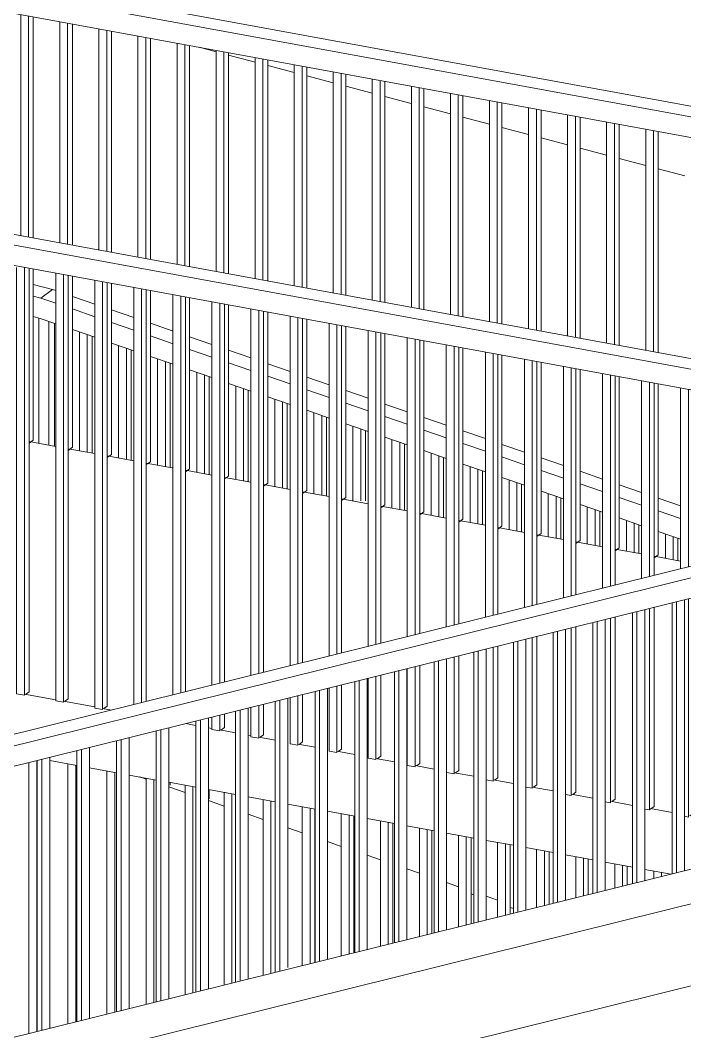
# Model space of a CAD drawing. Header units: metres. Extents: x 40 to 358, y -13 to 19.
# Drawn here: x 77.764 to 79.221, y -1.65 to 0.567 of the extents above; entities that cross this region are included whole.
import ezdxf

# ---------------------------------------------------------------- set-up
doc = ezdxf.new("R2010")
doc.units = ezdxf.units.M
for name, color, linetype, lineweight in [('A-BRND', 11, 'Continuous', 5), ('A-MURO', 113, 'Continuous', 9), ('A-PISO', 51, 'Continuous', 9), ('A-PISO-RAMP', 51, 'Continuous', 5)]:
    doc.layers.add(name, color=color, linetype=linetype, lineweight=lineweight)

# ---------------------------------------------------------------- blocks, each defined once
blk = doc.blocks.new('Railing - 20-V30-Axonometria')
at = {"layer": 'A-BRND'}
for p, q in [((80.933, -0.2784), (80.933, -0.8721)), ((80.9429, -0.8697), (80.9429, -0.2759)), ((80.9603, -0.8654), (80.9603, -0.2716))]:
    blk.add_line(p, q, dxfattribs=at)
blk = doc.blocks.new('Railing - 20-V32-Axonometria')
at = {"layer": 'A-BRND'}
for p, q in [((78.3233, -0.9257), (78.3233, -1.5195)), ((78.3331, -1.517), (78.3331, -0.9233)), ((78.3505, -1.5091), (78.3505, -0.9189))]:
    blk.add_line(p, q, dxfattribs=at)
blk = doc.blocks.new('Railing - Railing-1126174-Axonometria')
for name, p in [('Railing - 20-V30-Axonometria', (-1.7398, -0.4315)), ('Railing - 20-V30-Axonometria', (-1.8268, -0.4531)), ('Railing - 20-V30-Axonometria', (-1.9138, -0.4747)), ('Railing - 20-V30-Axonometria', (-2.0008, -0.4963)), ('Railing - 20-V30-Axonometria', (-2.0878, -0.5179)), ('Railing - 20-V30-Axonometria', (-2.1748, -0.5394)), ('Railing - 20-V30-Axonometria', (-2.2618, -0.561)), ('Railing - 20-V30-Axonometria', (-2.3487, -0.5826)), ('Railing - 20-V30-Axonometria', (-2.4357, -0.6042)), ('Railing - 20-V30-Axonometria', (-2.5227, -0.6257)), ('Railing - 20-V32-Axonometria', (0, 0)), ('Railing - 20-V30-Axonometria', (-2.6967, -0.6689)), ('Railing - 20-V30-Axonometria', (-2.7837, -0.6905)), ('Railing - 20-V30-Axonometria', (-2.8707, -0.712)), ('Railing - 20-V30-Axonometria', (-2.9577, -0.7336)), ('Railing - 20-V30-Axonometria', (-3.0447, -0.7552)), ('Railing - 20-V30-Axonometria', (-3.1317, -0.7768))]:
    blk.add_blockref(name, p)
blk = doc.blocks.new('Top Rail Type - Top Rail_Internal_-1126757-Axonometria')
at = {"layer": 'A-BRND'}
for p, q in [((73.761, -1.9872), (81.0258, -0.1853)), ((81.025, -0.2106), (73.7857, -2.0062)), ((81.025, -0.2556), (73.8298, -2.0403))]:
    blk.add_line(p, q, dxfattribs=at)
blk = doc.blocks.new('Ramp - Ramp-1224626-Axonometria')
at = {"layer": 'A-PISO-RAMP'}
for p, q in [((77.8418, -0.3669), (77.7836, -0.3563)), ((77.9274, -0.3826), (77.8693, -0.372)), ((78.0131, -0.3983), (77.9549, -0.3877)), ((78.0971, -0.4138), (78.0405, -0.4034)), ((78.1843, -0.4298), (78.1261, -0.4191)), ((78.2699, -0.4455), (78.2118, -0.4348)), ((78.3556, -0.4612), (78.2974, -0.4505)), ((78.4412, -0.4769), (78.383, -0.4662)), ((78.5268, -0.4926), (78.4686, -0.4819)), ((78.6124, -0.5083), (78.5543, -0.4976)), ((78.6981, -0.524), (78.6399, -0.5134)), ((78.7837, -0.5397), (78.7255, -0.5291)), ((78.8693, -0.5554), (78.8111, -0.5448)), ((78.9549, -0.5712), (78.8968, -0.5605)), ((79.0406, -0.5869), (78.9824, -0.5762)), ((79.1262, -0.6026), (79.068, -0.5919)), ((79.2118, -0.6183), (79.1536, -0.6076)), ((77.7733, -0.9098), (77.8418, -0.9223)), ((77.8589, -0.9254), (77.9274, -0.9379)), ((77.9446, -0.9411), (77.9642, -0.9447)), ((78.1269, -0.9744), (78.1493, -0.9785)), ((78.1766, -0.9835), (78.1843, -0.9849)), ((78.2014, -0.988), (78.2363, -0.9944)), ((78.2635, -0.9994), (78.2699, -1.0006)), ((78.2871, -1.0037), (78.3233, -1.0103)), ((78.3727, -1.0193), (78.4103, -1.0262)), ((78.4583, -1.035), (78.4973, -1.0421)), ((77.8883, -1.0661), (77.8286, -1.0551)), ((78.5439, -1.0507), (78.5842, -1.058)), ((77.9753, -1.082), (77.9156, -1.071)), ((78.6296, -1.0663), (78.6712, -1.0739)), ((78.7152, -1.082), (78.7582, -1.0898)), ((78.0623, -1.0979), (78.0026, -1.087)), ((78.0398, -1.0959), (78.0263, -1.0913)), ((78.1493, -1.1138), (78.0896, -1.1029)), ((78.8008, -1.0976), (78.8452, -1.1057)), ((78.1254, -1.1254), (78.0896, -1.1131)), ((78.2363, -1.1297), (78.1766, -1.1188)), ((78.8864, -1.1133), (78.9322, -1.1217)), ((78.9721, -1.1289), (79.0192, -1.1376)), ((78.2111, -1.1549), (78.1766, -1.143)), ((78.3233, -1.1456), (78.2635, -1.1347)), ((78.4103, -1.1615), (78.3505, -1.1506)), ((79.0577, -1.1446), (79.1062, -1.1535)), ((78.2967, -1.1844), (78.2635, -1.173)), ((78.4973, -1.1774), (78.4375, -1.1665)), ((79.1456, -1.1607), (79.1932, -1.1694)), ((78.5842, -1.1933), (78.5245, -1.1824)), ((78.3823, -1.2139), (78.3505, -1.2029)), ((78.6712, -1.2092), (78.6115, -1.1983)), ((78.7582, -1.2251), (78.6985, -1.2142)), ((78.4679, -1.2434), (78.4375, -1.2329)), ((78.8452, -1.241), (78.7855, -1.2301)), ((78.5536, -1.2729), (78.5245, -1.2629)), ((78.9322, -1.2569), (78.8725, -1.246)), ((79.0192, -1.2728), (78.9595, -1.2619)), ((79.1062, -1.2887), (79.0465, -1.2778)), ((78.6392, -1.3023), (78.6115, -1.2928)), ((79.1909, -1.3042), (79.1335, -1.2937)), ((78.7248, -1.3318), (78.6985, -1.3228)), ((78.8104, -1.3613), (78.7855, -1.3527))]:
    blk.add_line(p, q, dxfattribs=at)
blk = doc.blocks.new('Railing - 20-V214-Axonometria')
at = {"layer": 'A-BRND'}
for p, q in [((79.1784, -0.6121), (79.1784, -0.5585)), ((79.1955, -0.6153), (79.1955, -0.5644)), ((79.2058, -0.6172), (79.2058, -0.568))]:
    blk.add_line(p, q, dxfattribs=at)
blk = doc.blocks.new('Railing - 20-V215-Axonometria')
at = {"layer": 'A-BRND'}
for p, q in [((79.0928, -0.5964), (79.0928, -0.5291)), ((79.1099, -0.5996), (79.1099, -0.535)), ((79.1202, -0.6015), (79.1202, -0.5385))]:
    blk.add_line(p, q, dxfattribs=at)
blk = doc.blocks.new('Railing - 20-V216-Axonometria')
at = {"layer": 'A-BRND'}
for p, q in [((79.0071, -0.5807), (79.0071, -0.4996)), ((79.0243, -0.5839), (79.0243, -0.5055)), ((79.0346, -0.5858), (79.0346, -0.509))]:
    blk.add_line(p, q, dxfattribs=at)
blk = doc.blocks.new('Railing - 20-V217-Axonometria')
at = {"layer": 'A-BRND'}
for p, q in [((78.9215, -0.565), (78.9215, -0.4701)), ((78.9386, -0.5682), (78.9386, -0.476)), ((78.949, -0.5701), (78.949, -0.4795))]:
    blk.add_line(p, q, dxfattribs=at)
blk = doc.blocks.new('Railing - 20-V218-Axonometria')
at = {"layer": 'A-BRND'}
for p, q in [((78.8359, -0.5493), (78.8359, -0.4406)), ((78.853, -0.5525), (78.853, -0.4465)), ((78.8633, -0.5543), (78.8633, -0.45)), ((78.8379, -1.3771), (78.8452, -1.3796))]:
    blk.add_line(p, q, dxfattribs=at)
blk = doc.blocks.new('Railing - 20-V219-Axonometria')
at = {"layer": 'A-BRND'}
for p, q in [((78.7503, -0.5336), (78.7503, -0.4111)), ((78.7674, -0.5367), (78.7674, -0.417)), ((78.7777, -0.5386), (78.7777, -0.4206)), ((78.7523, -1.3476), (78.7582, -1.3496))]:
    blk.add_line(p, q, dxfattribs=at)
blk = doc.blocks.new('Railing - 20-V220-Axonometria')
at = {"layer": 'A-BRND'}
for p, q in [((78.6646, -0.5179), (78.6646, -0.3816)), ((78.6818, -0.521), (78.6818, -0.3875)), ((78.6921, -0.5229), (78.6921, -0.3911))]:
    blk.add_line(p, q, dxfattribs=at)
blk = doc.blocks.new('Railing - 20-V221-Axonometria')
at = {"layer": 'A-BRND'}
for p, q in [((78.579, -0.5022), (78.579, -0.3521)), ((78.5961, -0.5053), (78.5961, -0.358)), ((78.6065, -0.5072), (78.6065, -0.3616))]:
    blk.add_line(p, q, dxfattribs=at)
blk = doc.blocks.new('Railing - 20-V222-Axonometria')
at = {"layer": 'A-BRND'}
for p, q in [((78.4934, -0.4861), (78.4934, -0.3226)), ((78.5105, -0.4861), (78.5105, -0.3285)), ((78.5208, -0.4861), (78.5208, -0.3321))]:
    blk.add_line(p, q, dxfattribs=at)
blk = doc.blocks.new('Railing - 20-V223-Axonometria')
at = {"layer": 'A-BRND'}
for p, q in [((78.4078, -0.4708), (78.4078, -0.2932)), ((78.4249, -0.4739), (78.4249, -0.2991)), ((78.4352, -0.4758), (78.4352, -0.3026))]:
    blk.add_line(p, q, dxfattribs=at)
blk = doc.blocks.new('Railing - 20-V224-Axonometria')
at = {"layer": 'A-BRND'}
for p, q in [((78.3221, -0.4551), (78.3221, -0.2637)), ((78.3393, -0.4582), (78.3393, -0.2696)), ((78.3496, -0.4601), (78.3496, -0.2731))]:
    blk.add_line(p, q, dxfattribs=at)
blk = doc.blocks.new('Railing - 20-V225-Axonometria')
at = {"layer": 'A-BRND'}
for p, q in [((78.2365, -0.4393), (78.2365, -0.2342)), ((78.2536, -0.4425), (78.2536, -0.2401)), ((78.264, -0.4444), (78.264, -0.2436)), ((78.264, -1.1684), (78.264, -1.1347))]:
    blk.add_line(p, q, dxfattribs=at)
blk = doc.blocks.new('Railing - 20-V226-Axonometria')
at = {"layer": 'A-BRND'}
for p, q in [((78.1509, -0.4236), (78.1509, -0.2047)), ((78.168, -0.4268), (78.168, -0.2106)), ((78.1783, -0.4287), (78.1783, -0.2142)), ((78.1783, -1.1389), (78.1783, -1.1191))]:
    blk.add_line(p, q, dxfattribs=at)
blk = doc.blocks.new('Railing - 20-V227-Axonometria')
at = {"layer": 'A-BRND'}
for p, q in [((78.0653, -0.4079), (78.0653, -0.1752)), ((78.0824, -0.4111), (78.0824, -0.1811)), ((78.0927, -0.413), (78.0927, -0.1847)), ((78.0927, -1.1094), (78.0927, -1.1034))]:
    blk.add_line(p, q, dxfattribs=at)
blk = doc.blocks.new('Railing - 20-V228-Axonometria')
at = {"layer": 'A-BRND'}
for p, q in [((77.9796, -0.3922), (77.9796, -0.1457)), ((77.9968, -0.3954), (77.9968, -0.1516)), ((78.0071, -0.3973), (78.0071, -0.1552))]:
    blk.add_line(p, q, dxfattribs=at)
blk = doc.blocks.new('Railing - 20-V229-Axonometria')
at = {"layer": 'A-BRND'}
for p, q in [((77.894, -0.3765), (77.894, -0.1162)), ((77.9111, -0.3796), (77.9111, -0.1221)), ((77.9215, -0.3815), (77.9215, -0.1257))]:
    blk.add_line(p, q, dxfattribs=at)
blk = doc.blocks.new('Railing - 20-V414-Axonometria')
at = {"layer": 'A-BRND'}
for p, q in [((77.7562, -0.9088), (77.7562, 0.0254)), ((77.7733, 0.0251), (77.7733, -0.9119)), ((77.7836, -0.9044), (77.7836, 0.0232)), ((77.7562, -0.9088), (77.7733, -0.9119)), ((77.7757, -0.9102), (77.7836, -0.9044))]:
    blk.add_line(p, q, dxfattribs=at)
blk = doc.blocks.new('Railing - 20-V415-Axonometria')
at = {"layer": 'A-BRND'}
for p, q in [((77.8418, -0.9245), (77.8418, 0.0125)), ((77.8589, 0.0094), (77.8589, -0.9276)), ((77.8693, -0.9201), (77.8693, 0.0075)), ((77.8418, -0.9245), (77.8589, -0.9276)), ((77.8614, -0.9259), (77.8693, -0.9201))]:
    blk.add_line(p, q, dxfattribs=at)
blk = doc.blocks.new('Railing - 20-V416-Axonometria')
at = {"layer": 'A-BRND'}
for p, q in [((77.9274, -0.9402), (77.9274, -0.0032)), ((77.9446, -0.0063), (77.9446, -0.9433)), ((77.9549, -0.9358), (77.9549, -0.0082)), ((77.9274, -0.9402), (77.9446, -0.9433)), ((77.947, -0.9415), (77.9549, -0.9358))]:
    blk.add_line(p, q, dxfattribs=at)
blk = doc.blocks.new('Railing - 20-V417-Axonometria')
at = {"layer": 'A-BRND'}
for p, q in [((78.0131, -0.9325), (78.0131, -0.0189)), ((78.0302, -0.022), (78.0302, -0.9283)), ((78.0405, -0.9257), (78.0405, -0.0239))]:
    blk.add_line(p, q, dxfattribs=at)
blk = doc.blocks.new('Railing - 20-V418-Axonometria')
at = {"layer": 'A-BRND'}
for p, q in [((78.0987, -0.9113), (78.0987, -0.0346)), ((78.1158, -0.0377), (78.1158, -0.9071)), ((78.1261, -0.9045), (78.1261, -0.0396))]:
    blk.add_line(p, q, dxfattribs=at)
blk = doc.blocks.new('Railing - 20-V419-Axonometria')
at = {"layer": 'A-BRND'}
for p, q in [((78.1843, -0.8901), (78.1843, -0.0503)), ((78.2014, -0.0534), (78.2014, -0.8858)), ((78.2118, -0.8833), (78.2118, -0.0553)), ((78.1843, -0.9873), (78.1843, -0.9602)), ((78.2014, -0.9559), (78.2014, -0.9905)), ((78.2118, -0.983), (78.2118, -0.9534)), ((78.1843, -0.9873), (78.2014, -0.9905)), ((78.2041, -0.9885), (78.2118, -0.983))]:
    blk.add_line(p, q, dxfattribs=at)
blk = doc.blocks.new('Railing - 20-V420-Axonometria')
at = {"layer": 'A-BRND'}
for p, q in [((78.2699, -0.8688), (78.2699, -0.066)), ((78.2871, -0.0691), (78.2871, -0.8646)), ((78.2974, -0.862), (78.2974, -0.071)), ((78.2699, -1.003), (78.2699, -0.9389)), ((78.2871, -0.9347), (78.2871, -1.0062)), ((78.2974, -0.9987), (78.2974, -0.9321)), ((78.2699, -1.003), (78.2871, -1.0062)), ((78.2898, -1.0042), (78.2974, -0.9987))]:
    blk.add_line(p, q, dxfattribs=at)
blk = doc.blocks.new('Railing - 20-V421-Axonometria')
at = {"layer": 'A-BRND'}
for p, q in [((78.3556, -0.8476), (78.3556, -0.0817)), ((78.3727, -0.0849), (78.3727, -0.8433)), ((78.383, -0.8408), (78.383, -0.0868)), ((78.3556, -1.0187), (78.3556, -0.9177)), ((78.3727, -0.9134), (78.3727, -1.0219)), ((78.383, -1.0144), (78.383, -0.9109)), ((78.3556, -1.0187), (78.3727, -1.0219)), ((78.3755, -1.0199), (78.383, -1.0144))]:
    blk.add_line(p, q, dxfattribs=at)
blk = doc.blocks.new('Railing - 20-V422-Axonometria')
at = {"layer": 'A-BRND'}
for p, q in [((78.4412, -0.8263), (78.4412, -0.0974)), ((78.4583, -0.1006), (78.4583, -0.8221)), ((78.4686, -0.8195), (78.4686, -0.1025)), ((78.4412, -1.0344), (78.4412, -0.8965)), ((78.4583, -0.8922), (78.4583, -1.0376)), ((78.4686, -1.0301), (78.4686, -0.8896)), ((78.4412, -1.0344), (78.4583, -1.0376)), ((78.4612, -1.0355), (78.4686, -1.0301))]:
    blk.add_line(p, q, dxfattribs=at)
blk = doc.blocks.new('Railing - 20-V423-Axonometria')
at = {"layer": 'A-BRND'}
for p, q in [((78.5268, -0.8051), (78.5268, -0.1131)), ((78.5439, -0.1163), (78.5439, -0.8009)), ((78.5543, -0.7983), (78.5543, -0.1182)), ((78.5268, -1.0502), (78.5268, -0.8752)), ((78.5439, -0.871), (78.5439, -1.0533)), ((78.5543, -1.0458), (78.5543, -0.8684)), ((78.5268, -1.0502), (78.5439, -1.0533)), ((78.5468, -1.0512), (78.5543, -1.0458))]:
    blk.add_line(p, q, dxfattribs=at)
blk = doc.blocks.new('Railing - 20-V424-Axonometria')
at = {"layer": 'A-BRND'}
for p, q in [((78.6124, -0.7839), (78.6124, -0.1288)), ((78.6296, -0.132), (78.6296, -0.7796)), ((78.6399, -0.7771), (78.6399, -0.1339)), ((78.6124, -1.0659), (78.6124, -0.854)), ((78.6296, -0.8497), (78.6296, -1.069)), ((78.6399, -1.0615), (78.6399, -0.8472)), ((78.6325, -1.0669), (78.6399, -1.0615)), ((78.6124, -1.0659), (78.6296, -1.069))]:
    blk.add_line(p, q, dxfattribs=at)
blk = doc.blocks.new('Railing - 20-V425-Axonometria')
at = {"layer": 'A-BRND'}
for p, q in [((78.6981, -0.7626), (78.6981, -0.1446)), ((78.7152, -0.1477), (78.7152, -0.7584)), ((78.7255, -0.7558), (78.7255, -0.1496)), ((78.7152, -0.8285), (78.7152, -1.0847)), ((78.7255, -1.0772), (78.7255, -0.8259)), ((78.6985, -1.0817), (78.7152, -1.0847)), ((78.7182, -1.0825), (78.7255, -1.0772))]:
    blk.add_line(p, q, dxfattribs=at)
blk = doc.blocks.new('Railing - 20-V426-Axonometria')
at = {"layer": 'A-BRND'}
for p, q in [((78.7837, -0.7414), (78.7837, -0.1603)), ((78.8008, -0.1634), (78.8008, -0.7371)), ((78.8111, -0.7346), (78.8111, -0.1653)), ((78.8008, -0.8073), (78.8008, -1.1004)), ((78.8111, -1.0929), (78.8111, -0.8047)), ((78.7855, -1.0976), (78.8008, -1.1004)), ((78.8039, -1.0982), (78.8111, -1.0929))]:
    blk.add_line(p, q, dxfattribs=at)
blk = doc.blocks.new('Railing - 20-V427-Axonometria')
at = {"layer": 'A-BRND'}
for p, q in [((78.8693, -0.7202), (78.8693, -0.176)), ((78.8864, -0.1791), (78.8864, -0.7159)), ((78.8968, -0.7133), (78.8968, -0.181)), ((78.8864, -0.786), (78.8864, -1.1161)), ((78.8968, -1.1086), (78.8968, -0.7835)), ((78.8725, -1.1136), (78.8864, -1.1161)), ((78.8896, -1.1139), (78.8968, -1.1086))]:
    blk.add_line(p, q, dxfattribs=at)
blk = doc.blocks.new('Railing - 20-V428-Axonometria')
at = {"layer": 'A-BRND'}
for p, q in [((78.9549, -0.6989), (78.9549, -0.1917)), ((78.9721, -0.1948), (78.9721, -0.6947)), ((78.9824, -0.6921), (78.9824, -0.1967)), ((78.9721, -0.7648), (78.9721, -1.1318)), ((78.9824, -1.1244), (78.9824, -0.7622)), ((78.9595, -1.1295), (78.9721, -1.1318)), ((78.9753, -1.1295), (78.9824, -1.1244))]:
    blk.add_line(p, q, dxfattribs=at)
blk = doc.blocks.new('Railing - 20-V429-Axonometria')
at = {"layer": 'A-BRND'}
for p, q in [((79.0406, -0.6777), (79.0406, -0.2074)), ((79.0577, -0.2105), (79.0577, -0.6734)), ((79.068, -0.6709), (79.068, -0.2124)), ((79.0577, -0.7435), (79.0577, -1.1476)), ((79.068, -1.1401), (79.068, -0.741)), ((79.0465, -1.1455), (79.0577, -1.1476)), ((79.0609, -1.1452), (79.068, -1.1401))]:
    blk.add_line(p, q, dxfattribs=at)
blk = doc.blocks.new('Railing - 20-V430-Axonometria')
at = {"layer": 'A-BRND'}
for p, q in [((79.1262, -0.6564), (79.1262, -0.2231)), ((79.1433, -0.2262), (79.1433, -0.6522)), ((79.1536, -0.6496), (79.1536, -0.2281)), ((79.1433, -0.7223), (79.1433, -1.1633)), ((79.1536, -1.1558), (79.1536, -0.7197)), ((79.1335, -1.1615), (79.1433, -1.1633)), ((79.1433, -1.1633), (79.1456, -1.1616)), ((79.1466, -1.1609), (79.1536, -1.1558))]:
    blk.add_line(p, q, dxfattribs=at)
blk = doc.blocks.new('Railing - 20-V431-Axonometria')
at = {"layer": 'A-BRND'}
for p, q in [((79.2118, -0.6352), (79.2118, -0.2388)), ((79.2289, -0.242), (79.2289, -0.631)), ((79.2393, -0.6284), (79.2393, -0.2439)), ((79.2289, -0.7011), (79.2289, -1.179)), ((79.2393, -1.1715), (79.2393, -0.6985)), ((79.2323, -1.1765), (79.2393, -1.1715)), ((79.2204, -1.1774), (79.2289, -1.179))]:
    blk.add_line(p, q, dxfattribs=at)
blk = doc.blocks.new('Railing - 25-1748296-Axonometria')
at = {"layer": 'A-BRND'}
for p, q in [((77.805, -0.3602), (77.805, -0.0858)), ((77.8264, -0.3641), (77.8264, -0.0929)), ((77.8393, -0.3665), (77.8393, -0.0974))]:
    blk.add_line(p, q, dxfattribs=at)
blk = doc.blocks.new('Railing - Railing-1745435-Axonometria')
for name in ['Railing - 20-V414-Axonometria', 'Railing - 20-V415-Axonometria', 'Railing - 20-V416-Axonometria', 'Railing - 20-V417-Axonometria', 'Railing - 20-V418-Axonometria', 'Railing - 20-V419-Axonometria', 'Railing - 20-V420-Axonometria', 'Railing - 25-1748296-Axonometria', 'Railing - 20-V421-Axonometria', 'Railing - 20-V422-Axonometria', 'Railing - 20-V229-Axonometria', 'Railing - 20-V423-Axonometria', 'Railing - 20-V424-Axonometria', 'Railing - 20-V228-Axonometria', 'Railing - 20-V425-Axonometria', 'Railing - 20-V227-Axonometria', 'Railing - 20-V426-Axonometria', 'Railing - 20-V427-Axonometria', 'Railing - 20-V428-Axonometria', 'Railing - 20-V226-Axonometria', 'Railing - 20-V429-Axonometria', 'Railing - 20-V225-Axonometria', 'Railing - 20-V430-Axonometria', 'Railing - 20-V431-Axonometria', 'Railing - 20-V224-Axonometria', 'Railing - 20-V223-Axonometria', 'Railing - 20-V222-Axonometria', 'Railing - 20-V221-Axonometria', 'Railing - 20-V220-Axonometria', 'Railing - 20-V219-Axonometria', 'Railing - 20-V218-Axonometria', 'Railing - 20-V217-Axonometria', 'Railing - 20-V216-Axonometria', 'Railing - 20-V215-Axonometria', 'Railing - 20-V214-Axonometria']:
    blk.add_blockref(name, (0, 0))
blk = doc.blocks.new('Top Rail Type - Top Rail_Internal_-1746581-Axonometria')
at = {"layer": 'A-BRND'}
for p, q in [((76.4985, 0.3276), (80.2893, -0.3679)), ((80.2349, -0.3814), (76.4726, 0.3089)), ((80.1304, -0.4074), (76.4743, 0.2635)), ((77.7927, -0.012), (77.835, -0.0232)), ((77.8092, -0.0419), (77.7927, -0.0376)), ((77.835, -0.0232), (77.8092, -0.0419)), ((77.8418, -0.0532), (77.8092, -0.0419)), ((77.835, -0.0232), (77.8418, -0.0255)), ((77.8783, -0.0381), (77.9274, -0.055)), ((77.9274, -0.0827), (77.8783, -0.0657)), ((77.7927, -0.0825), (77.8076, -0.0865)), ((77.8076, -0.0865), (77.8418, -0.0983)), ((77.964, -0.0676), (78.0131, -0.0845)), ((78.0131, -0.1121), (77.964, -0.0952)), ((78.0496, -0.0971), (78.0971, -0.1135)), ((77.8783, -0.1108), (77.9274, -0.1277)), ((78.0971, -0.1411), (78.0496, -0.1247)), ((78.1352, -0.1266), (78.1843, -0.1435)), ((77.964, -0.1403), (78.0131, -0.1572)), ((78.1843, -0.1711), (78.1352, -0.1542)), ((78.0496, -0.1698), (78.0971, -0.1862)), ((78.2208, -0.1561), (78.2699, -0.173)), ((78.1352, -0.1993), (78.1843, -0.2162)), ((78.2699, -0.2006), (78.2208, -0.1837)), ((78.3065, -0.1856), (78.3556, -0.2025)), ((78.3556, -0.2301), (78.3065, -0.2132)), ((78.3921, -0.215), (78.4412, -0.232)), ((78.2208, -0.2288), (78.2699, -0.2457)), ((78.4412, -0.2596), (78.3921, -0.2427)), ((78.3065, -0.2583), (78.3556, -0.2752)), ((78.4777, -0.2445), (78.5268, -0.2614)), ((78.3921, -0.2878), (78.4412, -0.3047)), ((78.5268, -0.2891), (78.4777, -0.2722)), ((78.5633, -0.274), (78.6124, -0.2909)), ((78.6124, -0.3185), (78.5633, -0.3016)), ((78.649, -0.3035), (78.6981, -0.3204)), ((78.4777, -0.3172), (78.5268, -0.3342)), ((78.6981, -0.348), (78.649, -0.3311)), ((78.5633, -0.3467), (78.6124, -0.3636)), ((78.7346, -0.333), (78.7837, -0.3499)), ((78.649, -0.3762), (78.6981, -0.3931)), ((78.7837, -0.3775), (78.7346, -0.3606)), ((78.8202, -0.3625), (78.8693, -0.3794)), ((78.8693, -0.407), (78.8202, -0.3901)), ((78.9058, -0.392), (78.9549, -0.4089)), ((78.7346, -0.4057), (78.7837, -0.4226)), ((78.9549, -0.4365), (78.9058, -0.4196)), ((78.8202, -0.4352), (78.8693, -0.4521)), ((78.9915, -0.4215), (79.0406, -0.4384)), ((78.9058, -0.4647), (78.9549, -0.4816)), ((79.0406, -0.466), (78.9915, -0.4491)), ((79.0771, -0.4509), (79.1262, -0.4678)), ((79.1262, -0.4955), (79.0771, -0.4786)), ((79.1627, -0.4804), (79.2118, -0.4973)), ((78.9915, -0.4942), (79.0406, -0.5111)), ((79.2118, -0.525), (79.1627, -0.5081)), ((79.0771, -0.5237), (79.1262, -0.5406)), ((79.1627, -0.5531), (79.2118, -0.5701))]:
    blk.add_line(p, q, dxfattribs=at)
blk = doc.blocks.new('Railing - 20-V503-Axonometria')
at = {"layer": 'A-BRND'}
for p, q in [((79.1353, -0.1562), (79.1353, 0.3281)), ((79.1524, -0.1594), (79.1524, 0.3249)), ((79.1627, -0.1612), (79.1627, 0.3231)), ((79.1627, -0.6046), (79.1627, -0.2298)), ((79.1536, -0.6112), (79.1627, -0.6046))]:
    blk.add_line(p, q, dxfattribs=at)
blk = doc.blocks.new('Railing - 20-V504-Axonometria')
at = {"layer": 'A-BRND'}
for p, q in [((79.0496, -0.1405), (79.0496, 0.3438)), ((79.0668, -0.1436), (79.0668, 0.3407)), ((79.0771, -0.1455), (79.0771, 0.3388)), ((79.0771, -0.5889), (79.0771, -0.2141)), ((79.068, -0.5955), (79.0771, -0.5889))]:
    blk.add_line(p, q, dxfattribs=at)
blk = doc.blocks.new('Railing - 20-V505-Axonometria')
at = {"layer": 'A-BRND'}
for p, q in [((78.964, -0.1248), (78.964, 0.3595)), ((78.9811, -0.1279), (78.9811, 0.3564)), ((78.9915, -0.1298), (78.9915, 0.3545)), ((78.9915, -0.5732), (78.9915, -0.1984)), ((78.9824, -0.5797), (78.9915, -0.5732))]:
    blk.add_line(p, q, dxfattribs=at)
blk = doc.blocks.new('Railing - 20-V506-Axonometria')
at = {"layer": 'A-BRND'}
for p, q in [((78.8784, -0.1091), (78.8784, 0.3752)), ((78.8955, -0.1122), (78.8955, 0.3721)), ((78.9058, -0.1141), (78.9058, 0.3702)), ((78.9058, -0.5575), (78.9058, -0.1827)), ((78.8968, -0.564), (78.9058, -0.5575))]:
    blk.add_line(p, q, dxfattribs=at)
blk = doc.blocks.new('Railing - 20-V507-Axonometria')
at = {"layer": 'A-BRND'}
for p, q in [((78.7928, -0.0934), (78.7928, 0.3909)), ((78.8099, -0.0965), (78.8099, 0.3878)), ((78.8202, -0.0984), (78.8202, 0.3859)), ((78.8202, -0.5417), (78.8202, -0.167)), ((78.8111, -0.5483), (78.8202, -0.5417))]:
    blk.add_line(p, q, dxfattribs=at)
blk = doc.blocks.new('Railing - 20-V508-Axonometria')
at = {"layer": 'A-BRND'}
for p, q in [((78.7071, -0.0777), (78.7071, 0.4066)), ((78.7243, -0.0808), (78.7243, 0.4035)), ((78.7346, -0.0827), (78.7346, 0.4016)), ((78.7346, -0.526), (78.7346, -0.1513)), ((78.7255, -0.5326), (78.7346, -0.526))]:
    blk.add_line(p, q, dxfattribs=at)
blk = doc.blocks.new('Railing - 20-V509-Axonometria')
at = {"layer": 'A-BRND'}
for p, q in [((78.6215, -0.0619), (78.6215, 0.4223)), ((78.6386, -0.0651), (78.6386, 0.4192)), ((78.649, -0.067), (78.649, 0.4173)), ((78.649, -0.5103), (78.649, -0.1355)), ((78.6399, -0.5169), (78.649, -0.5103))]:
    blk.add_line(p, q, dxfattribs=at)
blk = doc.blocks.new('Railing - 20-V510-Axonometria')
at = {"layer": 'A-BRND'}
for p, q in [((78.5359, -0.0462), (78.5359, 0.4381)), ((78.553, -0.0494), (78.553, 0.4349)), ((78.5633, -0.0513), (78.5633, 0.433)), ((78.5633, -0.4946), (78.5633, -0.1198)), ((78.5543, -0.5012), (78.5633, -0.4946))]:
    blk.add_line(p, q, dxfattribs=at)
blk = doc.blocks.new('Railing - 20-V511-Axonometria')
at = {"layer": 'A-BRND'}
for p, q in [((78.4503, -0.0305), (78.4503, 0.4538)), ((78.4674, -0.0337), (78.4674, 0.4506)), ((78.4777, -0.0356), (78.4777, 0.4487)), ((78.4777, -0.4789), (78.4777, -0.1041)), ((78.4686, -0.4855), (78.4777, -0.4789))]:
    blk.add_line(p, q, dxfattribs=at)
blk = doc.blocks.new('Railing - 20-V512-Axonometria')
at = {"layer": 'A-BRND'}
for p, q in [((78.3646, -0.0148), (78.3646, 0.4695)), ((78.3818, -0.018), (78.3818, 0.4663)), ((78.3921, -0.0199), (78.3921, 0.4644)), ((78.3921, -0.4632), (78.3921, -0.0884)), ((78.383, -0.4698), (78.3921, -0.4632))]:
    blk.add_line(p, q, dxfattribs=at)
blk = doc.blocks.new('Railing - 20-V513-Axonometria')
at = {"layer": 'A-BRND'}
for p, q in [((78.279, 0.0009), (78.279, 0.4852)), ((78.2961, -0.0022), (78.2961, 0.482)), ((78.3065, -0.0041), (78.3065, 0.4801)), ((78.3065, -0.4475), (78.3065, -0.0727)), ((78.2974, -0.4541), (78.3065, -0.4475))]:
    blk.add_line(p, q, dxfattribs=at)
blk = doc.blocks.new('Railing - 20-V514-Axonometria')
at = {"layer": 'A-BRND'}
for p, q in [((78.1934, 0.0166), (78.1934, 0.5009)), ((78.2105, 0.0135), (78.2105, 0.4978)), ((78.2208, 0.0116), (78.2208, 0.4959)), ((78.2208, -0.4318), (78.2208, -0.057)), ((78.2118, -0.4383), (78.2208, -0.4318))]:
    blk.add_line(p, q, dxfattribs=at)
blk = doc.blocks.new('Railing - 20-V515-Axonometria')
at = {"layer": 'A-BRND'}
for p, q in [((78.1078, 0.0323), (78.1078, 0.5166)), ((78.1249, 0.0292), (78.1249, 0.5135)), ((78.1352, 0.0273), (78.1352, 0.5116)), ((78.1352, -0.4161), (78.1352, -0.0413)), ((78.1261, -0.4226), (78.1352, -0.4161))]:
    blk.add_line(p, q, dxfattribs=at)
blk = doc.blocks.new('Railing - 20-V516-Axonometria')
at = {"layer": 'A-BRND'}
for p, q in [((78.0221, 0.048), (78.0221, 0.5323)), ((78.0393, 0.0449), (78.0393, 0.5292)), ((78.0496, 0.043), (78.0496, 0.5273)), ((78.0496, -0.4004), (78.0496, -0.0256)), ((78.0405, -0.4069), (78.0496, -0.4004))]:
    blk.add_line(p, q, dxfattribs=at)
blk = doc.blocks.new('Railing - 20-V517-Axonometria')
at = {"layer": 'A-BRND'}
for p, q in [((77.9365, 0.0637), (77.9365, 0.548)), ((77.9536, 0.0606), (77.9536, 0.5449)), ((77.964, 0.0587), (77.964, 0.543)), ((77.964, -0.3846), (77.964, -0.0099)), ((77.9549, -0.3912), (77.964, -0.3846))]:
    blk.add_line(p, q, dxfattribs=at)
blk = doc.blocks.new('Railing - 20-V518-Axonometria')
at = {"layer": 'A-BRND'}
for p, q in [((77.8509, 0.0794), (77.8509, 0.5637)), ((77.868, 0.0763), (77.868, 0.5606)), ((77.8783, 0.0744), (77.8783, 0.5587)), ((77.8783, -0.3689), (77.8783, 0.0058)), ((77.8693, -0.3755), (77.8783, -0.3689))]:
    blk.add_line(p, q, dxfattribs=at)
blk = doc.blocks.new('Railing - 20-V519-Axonometria')
at = {"layer": 'A-BRND'}
for p, q in [((77.7653, 0.0952), (77.7653, 0.5794)), ((77.7824, 0.092), (77.7824, 0.5763)), ((77.7927, 0.0901), (77.7927, 0.5744)), ((77.7927, -0.3532), (77.7927, 0.0216)), ((77.7836, -0.3598), (77.7927, -0.3532))]:
    blk.add_line(p, q, dxfattribs=at)
blk = doc.blocks.new('Railing - 20-V742-Axonometria')
at = {"layer": 'A-BRND'}
for p, q in [((77.7829, -1.6535), (77.7829, -1.0597)), ((77.8001, -1.0555), (77.8001, -1.6492))]:
    blk.add_line(p, q, dxfattribs=at)
blk = doc.blocks.new('Railing - 20-V743-Axonometria')
at = {"layer": 'A-BRND'}
for p, q in [((77.8686, -1.6322), (77.8686, -1.0624)), ((77.8857, -1.0656), (77.8857, -1.628))]:
    blk.add_line(p, q, dxfattribs=at)
blk = doc.blocks.new('Railing - 20-V744-Axonometria')
at = {"layer": 'A-BRND'}
for p, q in [((77.9542, -1.611), (77.9542, -1.0781)), ((77.9713, -1.0812), (77.9713, -1.6068))]:
    blk.add_line(p, q, dxfattribs=at)
blk = doc.blocks.new('Railing - 20-V745-Axonometria')
at = {"layer": 'A-BRND'}
for p, q in [((78.0398, -1.5898), (78.0398, -1.0938)), ((78.0569, -1.0969), (78.0569, -1.5855))]:
    blk.add_line(p, q, dxfattribs=at)
blk = doc.blocks.new('Railing - 20-V746-Axonometria')
at = {"layer": 'A-BRND'}
for p, q in [((78.1254, -1.5685), (78.1254, -1.1094)), ((78.1426, -1.1125), (78.1426, -1.5643))]:
    blk.add_line(p, q, dxfattribs=at)
blk = doc.blocks.new('Railing - 20-V747-Axonometria')
at = {"layer": 'A-BRND'}
for p, q in [((78.2111, -1.5473), (78.2111, -1.1251)), ((78.2282, -1.1282), (78.2282, -1.543))]:
    blk.add_line(p, q, dxfattribs=at)
blk = doc.blocks.new('Railing - 20-V748-Axonometria')
at = {"layer": 'A-BRND'}
for p, q in [((78.2967, -1.526), (78.2967, -1.1407)), ((78.3138, -1.1439), (78.3138, -1.5218))]:
    blk.add_line(p, q, dxfattribs=at)
blk = doc.blocks.new('Railing - 20-V749-Axonometria')
at = {"layer": 'A-BRND'}
for p, q in [((78.3823, -1.5048), (78.3823, -1.1564)), ((78.3994, -1.1595), (78.3994, -1.5006)), ((78.4098, -1.498), (78.4098, -1.1614))]:
    blk.add_line(p, q, dxfattribs=at)
blk = doc.blocks.new('Railing - 20-V750-Axonometria')
at = {"layer": 'A-BRND'}
for p, q in [((78.4679, -1.4836), (78.4679, -1.172)), ((78.4851, -1.1752), (78.4851, -1.4793)), ((78.4954, -1.4768), (78.4954, -1.1771))]:
    blk.add_line(p, q, dxfattribs=at)
blk = doc.blocks.new('Railing - 20-V751-Axonometria')
at = {"layer": 'A-BRND'}
for p, q in [((78.5536, -1.4623), (78.5536, -1.1877)), ((78.5707, -1.1908), (78.5707, -1.4581)), ((78.581, -1.4555), (78.581, -1.1927))]:
    blk.add_line(p, q, dxfattribs=at)
blk = doc.blocks.new('Railing - 20-V752-Axonometria')
at = {"layer": 'A-BRND'}
for p, q in [((78.6392, -1.4411), (78.6392, -1.2034)), ((78.6563, -1.2065), (78.6563, -1.4368)), ((78.6666, -1.4343), (78.6666, -1.2084))]:
    blk.add_line(p, q, dxfattribs=at)
blk = doc.blocks.new('Railing - 20-V753-Axonometria')
at = {"layer": 'A-BRND'}
for p, q in [((78.7248, -1.4199), (78.7248, -1.219)), ((78.7419, -1.2221), (78.7419, -1.4156)), ((78.7523, -1.413), (78.7523, -1.224))]:
    blk.add_line(p, q, dxfattribs=at)
blk = doc.blocks.new('Railing - 20-V754-Axonometria')
at = {"layer": 'A-BRND'}
for p, q in [((78.8104, -1.3986), (78.8104, -1.2347)), ((78.8276, -1.2378), (78.8276, -1.3944)), ((78.8379, -1.3918), (78.8379, -1.2397))]:
    blk.add_line(p, q, dxfattribs=at)
blk = doc.blocks.new('Railing - 20-V755-Axonometria')
at = {"layer": 'A-BRND'}
for p, q in [((78.8961, -1.3774), (78.8961, -1.2503)), ((78.9132, -1.2535), (78.9132, -1.3731)), ((78.9235, -1.3706), (78.9235, -1.2553))]:
    blk.add_line(p, q, dxfattribs=at)
blk = doc.blocks.new('Railing - 20-V756-Axonometria')
at = {"layer": 'A-BRND'}
for p, q in [((78.9817, -1.3561), (78.9817, -1.266)), ((78.9988, -1.2691), (78.9988, -1.3519)), ((79.0091, -1.3493), (79.0091, -1.271))]:
    blk.add_line(p, q, dxfattribs=at)
blk = doc.blocks.new('Railing - 20-V757-Axonometria')
at = {"layer": 'A-BRND'}
for p, q in [((79.0673, -1.3349), (79.0673, -1.2816)), ((79.0844, -1.2848), (79.0844, -1.3307)), ((79.0948, -1.3281), (79.0948, -1.2867))]:
    blk.add_line(p, q, dxfattribs=at)
blk = doc.blocks.new('Railing - 20-V758-Axonometria')
at = {"layer": 'A-BRND'}
for p, q in [((79.1529, -1.3137), (79.1529, -1.2973)), ((79.1701, -1.3004), (79.1701, -1.3094))]:
    blk.add_line(p, q, dxfattribs=at)
blk = doc.blocks.new('Railing - Railing-1752316-Axonometria')
for name in ['Railing - 20-V519-Axonometria', 'Railing - 20-V518-Axonometria', 'Railing - 20-V517-Axonometria', 'Railing - 20-V516-Axonometria', 'Railing - 20-V515-Axonometria', 'Railing - 20-V514-Axonometria', 'Railing - 20-V513-Axonometria', 'Railing - 20-V512-Axonometria', 'Railing - 20-V511-Axonometria', 'Railing - 20-V510-Axonometria', 'Railing - 20-V509-Axonometria', 'Railing - 20-V508-Axonometria', 'Railing - 20-V507-Axonometria', 'Railing - 20-V506-Axonometria', 'Railing - 20-V505-Axonometria', 'Railing - 20-V504-Axonometria', 'Railing - 20-V503-Axonometria', 'Railing - 20-V742-Axonometria', 'Railing - 20-V743-Axonometria', 'Railing - 20-V744-Axonometria', 'Railing - 20-V745-Axonometria', 'Railing - 20-V746-Axonometria', 'Railing - 20-V747-Axonometria', 'Railing - 20-V748-Axonometria', 'Railing - 20-V749-Axonometria', 'Railing - 20-V750-Axonometria', 'Railing - 20-V751-Axonometria', 'Railing - 20-V752-Axonometria', 'Railing - 20-V753-Axonometria', 'Railing - 20-V754-Axonometria', 'Railing - 20-V755-Axonometria', 'Railing - 20-V756-Axonometria', 'Railing - 20-V757-Axonometria', 'Railing - 20-V758-Axonometria']:
    blk.add_blockref(name, (0, 0))
blk = doc.blocks.new('Top Rail Type - Top Rail_Internal_-1752441-Axonometria')
at = {"layer": 'A-BRND'}
for p, q in [((77.1069, 0.7688), (81.3882, -0.0167)), ((81.3623, -0.0354), (77.0811, 0.7501)), ((81.364, -0.0808), (77.0827, 0.7047))]:
    blk.add_line(p, q, dxfattribs=at)

msp = doc.modelspace()

# ---------------------------------------------------------------- linework, layer by layer
at = {"layer": 'A-MURO'}
for p, q in [((88.8267, 1.0104), (74.3556, -2.579)), ((74.4121, -2.4896), (88.53, 1.0122)), ((74.3556, -2.7589), (88.8267, 0.8305))]:
    msp.add_line(p, q, dxfattribs=at)
at = {"layer": 'A-PISO'}
for p, q in [((78.1934, 0.4979), (78.1565, 0.5077)), ((78.279, 0.4752), (78.2208, 0.4906)), ((78.3646, 0.4526), (78.3065, 0.468)), ((78.4503, 0.4299), (78.3921, 0.4453)), ((78.5359, 0.4072), (78.4777, 0.4226)), ((78.6214, 0.3846), (78.5633, 0.4)), ((78.7071, 0.3619), (78.649, 0.3773)), ((78.7928, 0.3392), (78.7346, 0.3546)), ((78.8784, 0.3166), (78.8202, 0.332)), ((78.964, 0.2939), (78.9058, 0.3093)), ((79.0496, 0.2713), (78.9915, 0.2866)), ((79.1353, 0.2486), (79.0771, 0.264)), ((79.2209, 0.2259), (79.1627, 0.2413))]:
    msp.add_line(p, q, dxfattribs=at)

# ---------------------------------------------------------------- block references
at = {"layer": 'A-BRND'}
for name in ['Top Rail Type - Top Rail_Internal_-1126757-Axonometria', 'Railing - Railing-1126174-Axonometria', 'Top Rail Type - Top Rail_Internal_-1746581-Axonometria', 'Railing - Railing-1745435-Axonometria', 'Top Rail Type - Top Rail_Internal_-1752441-Axonometria', 'Railing - Railing-1752316-Axonometria']:
    msp.add_blockref(name, (0, 0), dxfattribs=at)
at = {"layer": 'A-PISO-RAMP'}
msp.add_blockref('Ramp - Ramp-1224626-Axonometria', (0, 0), dxfattribs=at)

doc.saveas('drawing.dxf')
